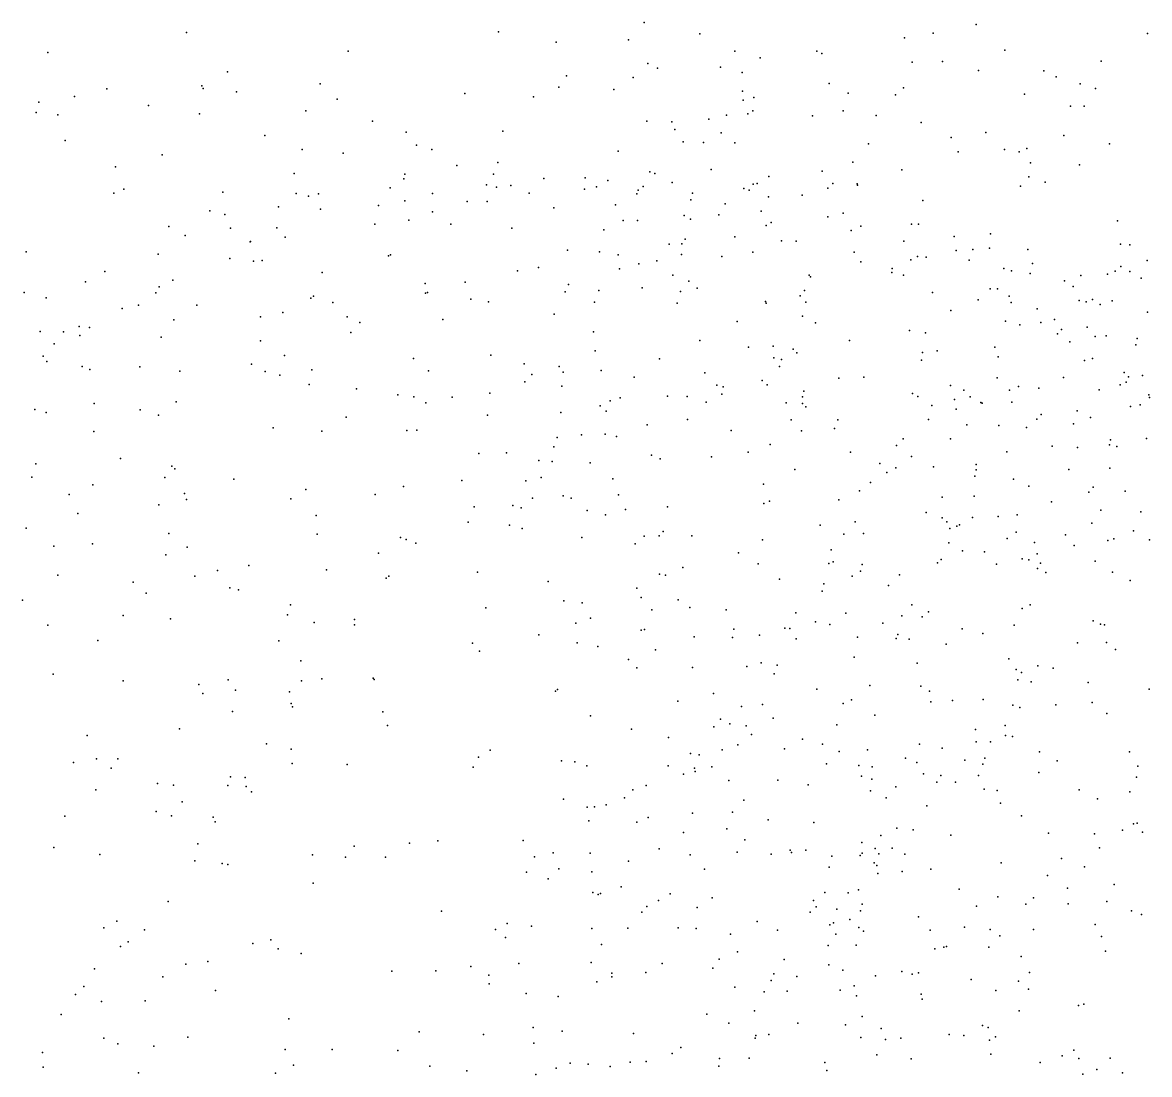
# Model space of a CAD drawing. Header units: metres. Extents: x -24.3 to 24.3, y -27.7 to 27.7.
# Drawn here: x -3.338 to -1.956, y -2.572 to -1.282 of the extents above; entities that cross this region are included whole.
import ezdxf

# ---------------------------------------------------------------- set-up
doc = ezdxf.new("R2010")
doc.units = ezdxf.units.M

msp = doc.modelspace()

# ---------------------------------------------------------------- linework, layer by layer
for p in [(-2.5756, -1.2825, -10.3525), (-2.1681, -1.2848, -11.0165), (-3.1369, -1.2947, 11.1379), (-2.7542, -1.294, -24.1561), (-2.5073, -1.2964, -11.7979), (-2.2212, -1.2955, -10.3123), (-1.9583, -1.2958, 23.2715), (-2.6834, -1.3066, 2.49), (-2.5946, -1.3037, -16.1296), (-2.2563, -1.3012, -5.7661), (-3.3069, -1.3192, -10.4597), (-2.9384, -1.3174, 2.0867), (-2.4643, -1.3176, -5.936), (-2.4334, -1.3257, 23.4698), (-2.3639, -1.3174, -11.2584), (-2.3577, -1.3205, -5.8518), (-2.133, -1.3163, -12.5433), (-2.5711, -1.3329, -6.0295), (-2.5592, -1.3383, 11.4796), (-2.4817, -1.3374, -11.47), (-2.2467, -1.331, -12.4426), (-2.2097, -1.3301, 10.1523), (-2.0151, -1.33, -10.3119), (-3.0865, -1.3428, 11.4482), (-2.6706, -1.348, -10.3673), (-2.589, -1.35, 11.8078), (-2.4551, -1.3436, -10.3183), (-2.1653, -1.3412, 13.1801), (-2.0851, -1.3416, 10.2477), (-2.0703, -1.3489, -5.5996), (-3.2347, -1.3639, -6.2152), (-3.1181, -1.36, -6.1899), (-3.1166, -1.3633, 11.2344), (-3.0754, -1.3676, -10.4418), (-2.9728, -1.3578, 11.6786), (-2.6801, -1.3617, 23.6594), (-2.6129, -1.3646, 11.9942), (-2.4548, -1.3665, 12.2197), (-2.3484, -1.3572, -12.3334), (-2.2573, -1.3624, -11.037), (-2.0406, -1.3576, 12.8838), (-2.0217, -1.3634, 9.9854), (-3.318, -1.38, -22.4685), (-3.2743, -1.3731, 28.6709), (-2.9521, -1.3766, -6.1674), (-2.7954, -1.3697, -6.1149), (-2.7111, -1.3734, 10.6044), (-2.4539, -1.3777, 23.146), (-2.441, -1.3746, -11.3457), (-2.3252, -1.3691, -11.1221), (-2.2674, -1.371, 10.5824), (-2.1088, -1.3705, -16.6453), (-3.3211, -1.393, 24.0974), (-3.2946, -1.3958, -16.1333), (-3.1835, -1.3844, 28.5504), (-3.1208, -1.3945, -27.7785), (-2.9906, -1.3908, 10.9789), (-2.4485, -1.3945, -27.999), (-2.4421, -1.3909, 12.5669), (-2.3316, -1.3908, 23.4427), (-2.0525, -1.385, -10.8304), (-2.0359, -1.3852, 27.4939), (-2.9088, -1.4034, 10.815), (-2.5721, -1.4034, -10.3224), (-2.5415, -1.4044, -11.59), (-2.4963, -1.4008, 23.5475), (-2.4747, -1.3962, -11.9364), (-2.3691, -1.3968, 12.351), (-2.291, -1.3965, 12.5189), (-2.2356, -1.4052, 27.5278), (-3.041, -1.4212, 23.9228), (-2.8676, -1.4168, 11.7439), (-2.749, -1.4158, 27.8259), (-2.5377, -1.4137, 12.0433), (-2.4812, -1.4178, 27.663), (-2.1989, -1.4233, 12.6875), (-2.1563, -1.4174, 23.3734), (-2.0607, -1.4211, -23.958), (-3.2857, -1.4272, -10.472), (-2.8547, -1.4328, 27.8874), (-2.5277, -1.4288, -11.4556), (-2.5027, -1.4296, 10.4325), (-2.4642, -1.4299, 11.1157), (-2.3003, -1.4314, 12.8983), (-2.1061, -1.4371, 3.3326), (-2.0046, -1.4311, -10.7494), (-3.1667, -1.4446, -6.251), (-2.995, -1.4381, 11.0913), (-2.9449, -1.4425, 27.9935), (-2.8359, -1.4383, -16.2638), (-2.6075, -1.4402, 10.5459), (-2.1902, -1.441, -10.2804), (-2.1336, -1.4383, -5.673), (-2.1157, -1.441, -12.5006), (-3.2239, -1.4595, 1.6174), (-2.8053, -1.4578, 10.7583), (-2.7549, -1.4541, 23.7331), (-2.4935, -1.4626, -6.0305), (-2.3572, -1.4648, -11.091), (-2.3196, -1.4539, 10.2645), (-2.2595, -1.4632, -12.36), (-2.1018, -1.4545, 12.7601), (-2.0415, -1.4568, 13.3897), (-3.0048, -1.4678, -6.2334), (-2.8702, -1.4743, -4.6219), (-2.8692, -1.4685, -4.5133), (-2.7603, -1.4685, -4.4037), (-2.6987, -1.4739, -4.5069), (-2.6479, -1.473, -4.4102), (-2.6201, -1.4761, -6.137), (-2.5685, -1.4655, -11.8248), (-2.5624, -1.4675, -16.4597), (-2.5412, -1.4785, -4.4019), (-2.4226, -1.4711, -12.0846), (-2.1036, -1.4718, 22.9836), (-2.0838, -1.4781, 10.0569), (-3.2259, -1.4917, 28.3942), (-3.2136, -1.4868, 24.0752), (-3.0924, -1.4906, 28.1185), (-3.0023, -1.4921, -4.6254), (-2.975, -1.4925, 11.3728), (-2.887, -1.4852, -4.2274), (-2.8352, -1.4921, -4.9254), (-2.7691, -1.4814, 11.7904), (-2.7568, -1.4844, -4.7355), (-2.7391, -1.4823, -4.2417), (-2.7164, -1.4917, -4.8448), (-2.6488, -1.4868, -4.7135), (-2.6339, -1.484, -4.2813), (-2.5847, -1.4924, -11.7074), (-2.583, -1.4881, 27.6913), (-2.5766, -1.4834, -4.6064), (-2.5163, -1.4919, -4.2487), (-2.4531, -1.4862, -4.5822), (-2.4469, -1.4879, -11.2277), (-2.4418, -1.4808, 12.128), (-2.437, -1.4799, -4.4564), (-2.3504, -1.4855, -4.5048), (-2.3439, -1.4798, 3.0058), (-2.3143, -1.4804, -10.2492), (-2.3139, -1.4819, -5.8838), (-2.1139, -1.4831, 27.4098), (-2.9872, -1.4955, -4.7862), (-2.8689, -1.501, -4.0799), (-2.7927, -1.502, -6.2101), (-2.7679, -1.5019, -3.9642), (-2.6105, -1.5062, -10.3026), (-2.5182, -1.5001, -4.1453), (-2.4762, -1.5049, -4.7084), (-2.4231, -1.4962, 10.3677), (-2.3816, -1.494, -4.2974), (-2.2336, -1.5008, 12.5351), (-3.1082, -1.5135, -4.6395), (-3.09, -1.5179, -4.8391), (-3.024, -1.5087, -4.9347), (-2.9724, -1.5114, -5.0554), (-2.9015, -1.5069, 11.0031), (-2.8351, -1.5148, -5.046), (-2.6864, -1.5097, 10.6694), (-2.5266, -1.5193, -4.8115), (-2.484, -1.5182, -3.9326), (-2.4321, -1.5137, -4.0234), (-2.3315, -1.5164, -4.0471), (-3.1584, -1.5328, -10.4585), (-3.0261, -1.5343, -4.0955), (-2.9058, -1.5298, -3.9278), (-2.8642, -1.525, 11.574), (-2.8128, -1.5299, -3.7717), (-2.6011, -1.5254, -3.7617), (-2.5835, -1.5253, -11.4545), (-2.5185, -1.5236, -3.8391), (-2.4258, -1.5314, -11.1407), (-2.4198, -1.5277, -3.8475), (-2.3502, -1.5209, -4.6728), (-2.3099, -1.5321, 12.3353), (-2.2476, -1.5299, -3.9254), (-2.2392, -1.5299, -4.574), (-1.9951, -1.5256, -10.3485), (-3.1384, -1.5435, -4.9458), (-3.0831, -1.5348, -4.4642), (-3.0158, -1.5458, -3.9927), (-2.7379, -1.5347, -3.6793), (-2.6248, -1.5366, -4.966), (-2.4642, -1.5452, -3.7319), (-2.3214, -1.5376, -11.0086), (-2.1952, -1.5449, -4.0805), (-2.1506, -1.5416, 12.6542), (-3.0589, -1.5514, -6.295), (-3.0584, -1.551, -4.2022), (-2.6696, -1.5616, 23.4097), (-2.545, -1.5544, -11.3444), (-2.5291, -1.554, 10.5305), (-2.5252, -1.5482, -6.0746), (-2.4072, -1.5504, -10.2327), (-2.3891, -1.5506, -5.9561), (-2.257, -1.5508, -5.8184), (-2.1927, -1.5619, -12.3666), (-2.1725, -1.561, -3.9825), (-2.1518, -1.5592, -4.1858), (-2.1048, -1.5608, -12.4458), (-1.9912, -1.5542, 23.4119), (-1.9796, -1.5553, 12.7825), (-3.3336, -1.5637, 28.4027), (-3.1718, -1.5664, -16.4112), (-3.0838, -1.5719, -5.1195), (-3.0546, -1.5751, -3.8399), (-3.0439, -1.5745, 27.9455), (-2.889, -1.5685, 23.8349), (-2.8868, -1.5673, -5.1611), (-2.6302, -1.5635, -3.6085), (-2.6074, -1.5672, -5.0823), (-2.5599, -1.5747, -11.8938), (-2.5298, -1.567, -3.6291), (-2.4803, -1.5694, -12.0172), (-2.4423, -1.5642, -4.9338), (-2.3181, -1.5641, -4.831), (-2.2485, -1.5733, -10.2216), (-2.2402, -1.5693, -3.7597), (-2.2295, -1.5702, -4.7306), (-2.1767, -1.574, 10.1533), (-1.9587, -1.5744, 5.416), (-3.2371, -1.5877, -4.9818), (-2.9703, -1.5892, -3.6391), (-2.7308, -1.5868, -5.1709), (-2.7052, -1.5829, -6.1932), (-2.6056, -1.5844, -6.1481), (-2.5822, -1.5785, 2.5666), (-2.3096, -1.5759, 10.2724), (-2.2716, -1.589, -12.2928), (-2.2713, -1.584, -10.9251), (-2.1342, -1.5843, -3.8868), (-2.1249, -1.5868, -10.2625), (-2.0992, -1.578, -4.2878), (-1.9978, -1.5872, -10.6137), (-1.9907, -1.5815, 5.1547), (-1.9798, -1.5878, 4.9272), (-3.2609, -1.6006, -4.5262), (-3.1537, -1.5984, -3.832), (-2.8443, -1.6025, 11.0672), (-2.7951, -1.6008, -3.4965), (-2.5404, -1.5922, -3.5318), (-2.5207, -1.5995, -5.1434), (-2.3732, -1.5922, -3.6092), (-2.3716, -1.5944, 12.1334), (-2.2572, -1.5923, 23.5205), (-2.1019, -1.5901, -4.0509), (-2.0598, -1.5993, -17.0957), (-2.0397, -1.5927, 10.0334), (-2.0071, -1.5912, -12.5164), (-1.9659, -1.5961, 5.5195), (-3.3359, -1.6135, -4.7519), (-3.1744, -1.6139, -4.2836), (-3.1704, -1.6066, -6.3407), (-2.8439, -1.6144, 27.7869), (-2.8412, -1.6134, 2.117), (-2.6725, -1.6129, -24.2094), (-2.6685, -1.6039, 27.6851), (-2.6313, -1.611, -10.2777), (-2.578, -1.6079, 11.8789), (-2.5309, -1.6123, 11.7407), (-2.5104, -1.6082, 27.5802), (-2.3789, -1.6111, -5.082), (-2.2219, -1.6134, -4.9043), (-2.1509, -1.6092, -10.7743), (-2.1419, -1.6092, -4.7059), (-2.0491, -1.606, -4.2047), (-3.3092, -1.6199, -4.6227), (-3.1957, -1.629, -4.096), (-3.1244, -1.629, -3.6014), (-2.9842, -1.6204, -10.3919), (-2.9813, -1.618, -5.2125), (-2.9574, -1.6257, -22.1437), (-2.788, -1.6218, -5.2528), (-2.7664, -1.6249, 10.8223), (-2.6365, -1.6253, -11.6435), (-2.5352, -1.6266, -3.4101), (-2.4265, -1.6244, 27.4932), (-2.4257, -1.6265, 10.4167), (-2.3842, -1.6175, 12.6651), (-2.3771, -1.6253, 23.5892), (-2.1657, -1.6225, -4.8186), (-2.1277, -1.6179, 23.158), (-2.1253, -1.6257, -3.7635), (-2.0419, -1.6235, -3.9544), (-2.0335, -1.6248, 5.006), (-2.0256, -1.622, -4.396), (-2.0162, -1.6282, -4.0841), (-2.0016, -1.6239, 4.8174), (-3.2156, -1.6332, -3.6769), (-3.0462, -1.6432, -3.5083), (-3.0187, -1.6381, 27.8336), (-2.9397, -1.6432, -16.5849), (-2.6858, -1.6402, -3.3047), (-2.3814, -1.6425, -5.1921), (-2.1994, -1.6358, -5.7896), (-2.0934, -1.6334, -10.697), (-1.9583, -1.6377, 5.8453), (-3.2686, -1.6553, -3.7877), (-3.2559, -1.6566, -3.9405), (-3.1526, -1.647, 23.9959), (-2.9242, -1.6502, -3.4125), (-2.8224, -1.6466, -3.3634), (-2.4613, -1.6491, 12.3074), (-2.3652, -1.6507, -3.4733), (-2.1322, -1.6489, -12.3759), (-2.1146, -1.6533, 12.5563), (-2.0888, -1.6503, 13.2509), (-2.072, -1.6467, 5.1336), (-2.0323, -1.6561, -4.6668), (-3.3165, -1.6613, 24.1523), (-3.2876, -1.6619, -10.4481), (-3.2676, -1.6664, 27.9243), (-3.1679, -1.6685, -3.489), (-2.9355, -1.6626, -5.2894), (-2.6375, -1.6617, -5.2929), (-2.5072, -1.6724, -12.0164), (-2.3236, -1.6725, -10.9334), (-2.2499, -1.6603, -3.5326), (-2.2306, -1.6632, 10.707), (-2.0686, -1.6644, 5.3739), (-2.0634, -1.659, 10.4058), (-2.0223, -1.6677, -3.8233), (-2.0088, -1.6669, 5.7433), (-1.9709, -1.6698, 5.9684), (-3.2993, -1.6764, -4.1185), (-3.0463, -1.6727, -6.3093), (-2.6357, -1.685, -3.1805), (-2.4477, -1.6807, -5.9736), (-2.4172, -1.6792, -12.2071), (-2.3928, -1.6829, -5.8878), (-2.2161, -1.685, 12.3298), (-2.1454, -1.6806, -5.0298), (-2.0533, -1.674, 5.5292), (-1.9723, -1.6776, 27.3474), (-3.3128, -1.6917, -5.1009), (-3.3081, -1.6981, -6.3905), (-3.0167, -1.691, -27.7618), (-2.8584, -1.6947, 23.7968), (-2.7634, -1.6906, -5.3729), (-2.5568, -1.6951, -6.0455), (-2.4164, -1.6937, -16.9824), (-2.4072, -1.6959, -5.3588), (-2.3883, -1.6876, -24.112), (-2.2352, -1.6965, -12.3047), (-2.2342, -1.687, -5.3017), (-2.1413, -1.6923, -5.7009), (-2.0355, -1.6971, -4.8557), (-2.0254, -1.6947, -3.7255), (-3.2647, -1.7043, 23.7961), (-3.2556, -1.7081, -3.384), (-3.1941, -1.7049, -10.4135), (-3.1449, -1.7099, -3.2895), (-3.0573, -1.7013, 1.7543), (-3.0404, -1.7105, -5.3082), (-2.983, -1.7085, 23.8688), (-2.84, -1.7095, -3.079), (-2.7228, -1.7009, 11.4978), (-2.6797, -1.7045, -10.2675), (-2.675, -1.7113, 10.77), (-2.6281, -1.7093, 11.6497), (-2.5011, -1.7122, -5.8811), (-2.4094, -1.7043, 2.8169), (-1.9869, -1.7118, -5.5897), (-3.0222, -1.715, -10.3795), (-2.9864, -1.7265, 27.7402), (-2.7217, -1.7232, 10.9449), (-2.7132, -1.7142, -2.9789), (-2.5877, -1.7173, -5.4339), (-2.4862, -1.727, -3.1562), (-2.4306, -1.7215, 11.9227), (-2.4245, -1.7266, -10.1583), (-2.3368, -1.7187, 27.3338), (-2.3061, -1.7174, -3.3274), (-2.1997, -1.7278, 10.1952), (-2.1426, -1.7183, -10.7183), (-2.0613, -1.7177, -5.3851), (-1.9916, -1.7268, -5.0765), (-1.9842, -1.7235, 23.4864), (-1.9814, -1.7169, 4.6763), (-1.9641, -1.7152, -4.7749), (-2.9284, -1.7315, -10.3492), (-2.8777, -1.7392, -2.9631), (-2.8582, -1.7415, 27.6868), (-2.7647, -1.7369, 11.1574), (-2.6764, -1.7283, -11.6632), (-2.5468, -1.7407, -3.0575), (-2.5229, -1.7409, 10.6094), (-2.4803, -1.7382, -12.1075), (-2.4787, -1.7294, -5.5411), (-2.3812, -1.7414, -3.1893), (-2.3797, -1.7345, -21.8831), (-2.2465, -1.7376, -10.1916), (-2.24, -1.7411, 12.9376), (-2.1833, -1.7334, -5.4901), (-2.1757, -1.7415, 5.2608), (-2.1274, -1.7335, -3.4249), (-2.1162, -1.7288, -10.3371), (-2.0912, -1.7307, 5.6269), (-2.0172, -1.7329, 10.0327), (-1.9565, -1.739, -5.1912), (-3.2501, -1.7497, -16.7093), (-3.1495, -1.7477, 27.7751), (-2.8432, -1.7489, -5.4159), (-2.8111, -1.7418, -6.2408), (-2.6295, -1.7525, -5.93), (-2.6172, -1.7466, -11.3271), (-2.605, -1.7427, -5.5833), (-2.4995, -1.7481, -11.0939), (-2.4013, -1.7487, -27.9393), (-2.3811, -1.7497, -5.6634), (-2.3774, -1.7539, -10.9594), (-2.2225, -1.7523, 23.5738), (-2.1948, -1.7449, -5.5878), (-2.1624, -1.7486, 4.8291), (-2.1611, -1.7492, 5.3803), (-2.1245, -1.748, -12.3703), (-1.9791, -1.7534, -3.6411), (-1.9673, -1.7514, 3.3607), (-1.9557, -1.7422, -5.2939), (-3.3228, -1.757, -3.2494), (-3.3091, -1.7607, 27.7885), (-3.1939, -1.7575, -22.3476), (-3.1711, -1.7639, -3.1069), (-2.9409, -1.7664, -5.4007), (-2.7678, -1.7639, -2.788), (-2.6776, -1.7608, -11.4693), (-2.622, -1.7592, -2.8697), (-2.1929, -1.7566, 4.9833), (-2.094, -1.7687, 12.3366), (-2.0885, -1.7633, 4.7193), (-2.0442, -1.7586, 5.9074), (-2.0282, -1.7668, 12.4451), (-3.0307, -1.7795, -6.3096), (-2.8666, -1.7828, -2.8041), (-2.8544, -1.7823, -16.8657), (-2.572, -1.776, 23.7086), (-2.5224, -1.7695, 27.4544), (-2.4689, -1.7826, -2.9792), (-2.3951, -1.7698, -3.0838), (-2.342, -1.7805, -12.2334), (-2.338, -1.7696, 11.9824), (-2.2269, -1.7694, 5.1213), (-2.1796, -1.7758, 12.1849), (-2.1404, -1.7765, 5.5464), (-2.1067, -1.7793, -10.508), (-2.049, -1.7745, 27.2693), (-3.2506, -1.7839, 24.0649), (-2.9708, -1.7837, -2.8836), (-2.6824, -1.7915, -2.7341), (-2.6524, -1.788, -22.0213), (-2.6235, -1.7873, -5.7574), (-2.6096, -1.79, 11.5428), (-2.3826, -1.7833, 10.4123), (-2.2577, -1.7932, 27.2452), (-2.1996, -1.7931, -3.1575), (-2.0035, -1.7943, -1.3883), (-1.9592, -1.7925, -1.1688), (-2.7444, -1.8103, -6.0946), (-2.6862, -1.8028, -10.239), (-2.448, -1.8092, -12.1849), (-2.4208, -1.7999, 11.3203), (-2.3223, -1.8094, 23.6409), (-2.266, -1.801, -10.8209), (-2.1305, -1.8088, 5.6808), (-2.0751, -1.802, -3.3523), (-2.0441, -1.8038, 6.0363), (-2.0048, -1.8005, -3.4704), (-1.9958, -1.8024, -1.6436), (-3.3216, -1.8236, -3.0302), (-3.218, -1.8172, -10.3444), (-2.7783, -1.811, -5.5931), (-2.7046, -1.8195, -5.9101), (-2.6884, -1.8209, -27.8136), (-2.6417, -1.8225, -11.9222), (-2.5666, -1.8132, -2.7565), (-2.5559, -1.8175, -11.1678), (-2.4931, -1.8151, 12.0357), (-2.2866, -1.8232, -2.99), (-2.2477, -1.8145, 4.8845), (-2.1684, -1.8246, -10.7062), (-3.1548, -1.8264, -5.3715), (-3.1511, -1.8298, -2.875), (-2.3906, -1.8308, -2.8729), (-2.2779, -1.8344, 23.4051), (-2.2666, -1.8287, 5.0349), (-2.2204, -1.8275, 5.3494), (-2.1682, -1.8312, 3.1401), (-2.0545, -1.8307, -1.5081), (-2.0044, -1.829, 6.2143), (-3.3265, -1.84, -6.4066), (-3.2518, -1.8494, -2.8907), (-3.1636, -1.8404, -6.3531), (-3.0787, -1.8424, -2.7766), (-2.8706, -1.8515, -2.6849), (-2.7991, -1.8443, -10.2594), (-2.7207, -1.8445, -11.827), (-2.7018, -1.8403, 27.5181), (-2.6141, -1.842, 27.4138), (-2.429, -1.8485, 10.5083), (-2.2977, -1.8466, -10.2065), (-2.1699, -1.8386, 12.0539), (-2.1224, -1.8426, -10.5865), (-2.1036, -1.8511, 5.9158), (-2.0248, -1.8521, -1.1151), (-3.281, -1.8611, -5.3295), (-3.1393, -1.8601, 23.964), (-2.9906, -1.8553, -10.3018), (-2.9054, -1.8614, 1.9223), (-2.7124, -1.8659, 23.7393), (-2.6747, -1.8628, 11.2627), (-2.6652, -1.8656, -11.3851), (-2.607, -1.8616, 10.7832), (-2.3115, -1.8568, 10.3514), (-2.21, -1.8646, 11.93), (-2.1709, -1.8635, 27.1942), (-2.03, -1.8586, -3.2576), (-1.9855, -1.8571, -0.9214), (-3.1707, -1.8739, -2.7572), (-3.1368, -1.8675, 27.6461), (-3.0089, -1.8665, -5.4817), (-2.7841, -1.8762, -5.6858), (-2.7368, -1.8746, -5.7944), (-2.7265, -1.8776, -11.6908), (-2.5984, -1.8797, -12.0076), (-2.5467, -1.8766, 27.2998), (-2.4288, -1.8725, 27.2313), (-2.4217, -1.8695, -10.1024), (-2.3368, -1.8678, -2.7827), (-2.0757, -1.8703, -1.2406), (-3.2701, -1.8846, 27.6112), (-2.9778, -1.8871, -24.3737), (-2.6454, -1.8811, 11.1033), (-2.6229, -1.8864, 10.9409), (-2.2295, -1.8833, 5.5024), (-2.2098, -1.89, -2.8728), (-2.1728, -1.8896, 5.7293), (-2.1411, -1.8883, -23.8551), (-2.118, -1.8863, -1.3406), (-2.0155, -1.8804, 10.0578), (-1.9664, -1.8827, 27.2433), (-3.3337, -1.9025, 24.0722), (-2.7912, -1.8953, -5.9003), (-2.7408, -1.8988, -2.5643), (-2.725, -1.9028, -11.5144), (-2.5521, -1.9065, -11.0876), (-2.3595, -1.8988, 11.7563), (-2.3168, -1.8947, 5.1464), (-2.2043, -1.8948, 5.6151), (-2.2007, -1.903, 10.2437), (-2.1918, -1.9, -10.4171), (-2.1888, -1.8986, 23.6185), (-2.0265, -1.8966, -3.1498), (-1.9753, -1.906, 12.1782), (-3.1587, -1.9091, -10.2807), (-2.9767, -1.9099, -5.5648), (-2.8742, -1.9142, -5.6544), (-2.8674, -1.9165, -6.1379), (-2.8554, -1.921, 27.5098), (-2.6521, -1.9142, -10.1503), (-2.5755, -1.9124, 11.3606), (-2.5572, -1.912, -10.1151), (-2.5171, -1.9118, -12.1278), (-2.4302, -1.9169, 11.569), (-2.3305, -1.9101, 11.0922), (-2.3064, -1.909, 5.3162), (-2.2019, -1.9205, -10.6648), (-2.1301, -1.9152, 10.7013), (-2.119, -1.9076, 6.0106), (-2.0967, -1.9201, -1.5825), (-2.0587, -1.9108, -1.0019), (-2.0069, -1.9176, -1.8669), (-1.9992, -1.9156, 4.4339), (-1.9557, -1.9169, -0.5452), (-3.2995, -1.9246, -16.9958), (-3.2522, -1.9216, -2.6662), (-3.1359, -1.9259, -27.5833), (-2.9012, -1.9332, -2.5379), (-2.5867, -1.9219, -2.5744), (-2.4599, -1.9329, -2.6199), (-2.3461, -1.9293, -10.8593), (-2.1851, -1.9303, -10.5359), (-2.158, -1.9317, 13.0482), (-2.0933, -1.934, 4.5009), (-2.0482, -1.9239, 6.2536), (-3.1622, -1.9354, -2.5993), (-3.0604, -1.9482, 27.5344), (-2.4356, -1.9463, 11.5712), (-2.3488, -1.9459, 23.7038), (-2.3437, -1.9438, 5.0109), (-2.3082, -1.9471, 4.7891), (-2.2157, -1.9452, -2.7031), (-2.2114, -1.9411, 4.6246), (-2.1434, -1.9467, -1.2364), (-2.1117, -1.9402, 11.9093), (-2.1036, -1.9413, 6.1274), (-2.0892, -1.9453, -2.8238), (-2.0224, -1.9432, -0.7364), (-3.2948, -1.9601, -5.3858), (-3.1268, -1.9613, -2.5091), (-3.0988, -1.9544, -6.3387), (-2.965, -1.9535, 23.742), (-2.8886, -1.9613, -5.9697), (-2.78, -1.9567, -10.1685), (-2.5565, -1.959, 23.7333), (-2.5495, -1.9602, 10.7388), (-2.5281, -1.9508, 27.1763), (-2.3202, -1.9615, 5.4845), (-2.31, -1.9551, -2.6596), (-2.2623, -1.9596, -10.7511), (-2.0931, -1.9522, -2.6942), (-2.0829, -1.957, 23.5961), (-2.0011, -1.9566, -1.9706), (-3.2021, -1.9688, -6.3739), (-3.0837, -1.9756, -10.223), (-2.8918, -1.964, 23.8232), (-2.6933, -1.9679, -11.857), (-2.5844, -1.9763, 10.8646), (-2.4094, -1.965, 12.361), (-2.3551, -1.9709, -17.4798), (-2.276, -1.9728, 5.6533), (-1.9795, -1.9667, -2.9873), (-3.1864, -1.9821, -5.4606), (-3.0731, -1.9783, -5.5355), (-2.5792, -1.9877, 11.2426), (-2.5337, -1.9903, -2.4947), (-2.3573, -1.98, 10.4504), (-3.338, -1.9909, -6.4192), (-3.0094, -1.9967, -22.1986), (-2.7696, -2.0002, 2.1033), (-2.6739, -1.9915, -2.4419), (-2.6517, -1.9943, 27.2055), (-2.5659, -2.0027, -12.0333), (-2.5195, -2, 2.5269), (-2.4748, -2.0028, 11.3779), (-2.2473, -1.9966, -10.353), (-2.112, -2.0012, -1.7155), (-2.1019, -1.9965, -0.888), (-3.2147, -2.0095, 23.9968), (-3.1566, -2.0137, 27.47), (-3.0129, -2.009, -2.4137), (-2.9309, -2.0144, -5.7208), (-2.6414, -2.0128, -11.3212), (-2.3893, -2.0064, -12.1962), (-2.3655, -2.0176, 4.8594), (-2.3282, -2.0068, 27.1042), (-2.2593, -2.0099, -12.2559), (-2.2343, -2.0113, 10.3123), (-2.2268, -2.0053, -10.6099), (-2.0246, -2.0163, 3.2163), (-3.3068, -2.0215, 1.337), (-2.9803, -2.0182, 27.4253), (-2.9308, -2.0211, -5.8695), (-2.6595, -2.0191, -10.087), (-2.5791, -2.0276, 10.9864), (-2.5749, -2.027, -11.1633), (-2.4657, -2.0265, 27.077), (-2.403, -2.0251, 5.073), (-2.3969, -2.0258, 4.9655), (-2.3477, -2.0209, 5.5947), (-2.2827, -2.0189, 11.6859), (-2.1855, -2.0261, -1.384), (-2.1602, -2.0316, 4.4563), (-2.1218, -2.0214, 11.7646), (-2.0157, -2.0204, -2.0518), (-2.0109, -2.0211, -0.3324), (-3.2458, -2.0402, -2.3829), (-3.0237, -2.0406, -10.1586), (-2.7859, -2.0434, 27.2702), (-2.7049, -2.0335, -11.4453), (-2.6577, -2.0431, 23.7637), (-2.514, -2.0359, -10.0936), (-2.4673, -2.0367, 12.0377), (-2.4341, -2.0337, 11.787), (-2.3892, -2.0384, -2.4917), (-2.314, -2.0364, 5.7452), (-2.2664, -2.038, 23.704), (-2.2642, -2.0329, 5.8829), (-2.2503, -2.0385, -10.4615), (-2.2052, -2.0447, 6.0309), (-2.0441, -2.0432, -0.4318), (-2.0086, -2.0429, -0.205), (-2.7776, -2.0536, -2.3576), (-2.6325, -2.0476, 2.3183), (-2.5614, -2.0518, -11.0353), (-1.9975, -2.0515, -2.5271), (-2.9966, -2.0652, -17.3133), (-2.5947, -2.0635, -11.9592), (-2.4494, -2.0721, -12.1461), (-2.4319, -2.0676, 5.179), (-2.4123, -2.0706, 5.3614), (-2.3181, -2.0609, 4.6796), (-2.2407, -2.0683, 4.5491), (-2.1281, -2.0627, -12.3344), (-2.0926, -2.0715, -21.8343), (-3.3004, -2.0815, -5.4415), (-2.9709, -2.0872, 1.7334), (-2.9079, -2.0865, 23.8429), (-2.5843, -2.0737, 27.0815), (-2.5164, -2.0736, -10.9418), (-2.416, -2.0812, -10.8778), (-2.1192, -2.0758, -0.6863), (-2.1125, -2.0797, -1.8906), (-2.074, -2.0744, 6.3136), (-3.2144, -2.0896, -5.4963), (-3.1219, -2.0942, -2.3072), (-3.0859, -2.0885, -5.6421), (-2.9958, -2.0896, -5.9274), (-2.9065, -2.0883, -2.306), (-2.6819, -2.1006, -2.3206), (-2.3638, -2.0999, 5.8035), (-2.2986, -2.0954, 5.9965), (-2.2361, -2.0962, -2.4778), (-2.1172, -2.0886, 4.3331), (-2.1008, -2.0912, -0.5015), (-2.0307, -2.0917, -0.1155), (-1.9561, -2.1001, 10.5203), (-3.117, -2.1054, -6.3105), (-3.0767, -2.1012, 23.9017), (-3.0107, -2.1034, -5.8086), (-2.6843, -2.1026, -11.754), (-2.5343, -2.1148, 11.1059), (-2.4905, -2.1055, -2.3535), (-2.3213, -2.113, 11.4776), (-2.2257, -2.1024, 27.0874), (-2.1973, -2.1138, -1.6445), (-2.1597, -2.1127, -1.7874), (-3.0805, -2.1275, -10.0981), (-3.0083, -2.1176, -2.2719), (-3.0069, -2.1215, -6.0809), (-2.8961, -2.128, 27.1753), (-2.456, -2.1212, 4.9827), (-2.4304, -2.1189, 11.3247), (-2.3315, -2.1175, -10.691), (-2.2237, -2.1154, -0.9915), (-2.1231, -2.1197, 6.2311), (-2.1147, -2.1226, 11.6397), (-2.0706, -2.1193, 4.2368), (-2.0258, -2.1163, -2.247), (-2.6415, -2.1327, -11.3114), (-2.4819, -2.1368, 23.7628), (-2.4174, -2.1357, 4.8351), (-2.2926, -2.132, -2.3988), (-2.0078, -2.1298, 23.5979), (-3.1456, -2.1487, -2.2123), (-2.8903, -2.1446, -10.049), (-2.591, -2.1491, -11.1856), (-2.49, -2.1462, 11.216), (-2.4705, -2.1427, 5.2893), (-2.4503, -2.1451, -10.091), (-2.4437, -2.1557, 5.6482), (-2.339, -2.1439, -10.3191), (-2.1691, -2.1493, -0.5821), (-2.1327, -2.1445, -0.2795), (-3.2589, -2.1568, -6.4074), (-3.0389, -2.1671, -6.1821), (-2.5455, -2.1592, -2.2773), (-2.4605, -2.1684, 5.7717), (-2.3812, -2.1615, 4.6835), (-2.3566, -2.1676, 12.4535), (-2.2376, -2.1676, -1.4302), (-2.1684, -2.1646, 23.6763), (-2.1506, -2.1645, -2.1694), (-2.1323, -2.157, -2.2929), (-2.1235, -2.1579, -2.045), (-3.0087, -2.1735, 27.205), (-2.7788, -2.1833, 27.0683), (-2.7643, -2.1749, -2.2261), (-2.5188, -2.1788, 10.9829), (-2.5081, -2.1806, -21.8451), (-2.4799, -2.1742, -12.0662), (-2.4032, -2.1732, -2.2973), (-2.3363, -2.1765, -27.6643), (-2.3014, -2.1745, 10.4412), (-2.2099, -2.1724, -1.7258), (-2.0905, -2.1768, -0.0273), (-1.98, -2.1768, 0.1814), (-3.2753, -2.19, 23.9872), (-3.2473, -2.1856, 27.3214), (-3.2293, -2.1969, -2.0857), (-3.2213, -2.1855, -24.7042), (-3.0074, -2.1913, 23.8079), (-2.94, -2.1923, -2.1796), (-2.7851, -2.1956, -24.5197), (-2.6768, -2.1877, -11.4374), (-2.6606, -2.189, 27.0109), (-2.6459, -2.1941, -11.796), (-2.5461, -2.194, -11.9681), (-2.5138, -2.197, -10.8715), (-2.4924, -2.1954, 5.4096), (-2.3517, -2.1914, -10.5951), (-2.3121, -2.1937, -12.2162), (-2.2958, -2.1953, 6.0644), (-2.2548, -2.1847, -1.1288), (-2.2409, -2.1899, -1.5768), (-2.1821, -2.1869, -1.8655), (-2.1602, -2.1919, -12.3), (-2.1578, -2.1846, 4.3056), (-2.069, -2.1879, 4.161), (-1.9698, -2.1943, 4.0398), (-3.0831, -2.2074, 1.5048), (-3.065, -2.2085, -6.0751), (-2.5272, -2.2043, 5.1695), (-2.513, -2.201, 5.5743), (-2.4116, -2.2114, -10.204), (-2.309, -2.2066, 4.5253), (-2.2962, -2.2102, 11.408), (-2.2329, -2.2037, -0.656), (-2.2116, -2.2059, 2.9754), (-2.1656, -2.2059, 27.0566), (-2.0914, -2.2023, 10.2771), (-1.9714, -2.2079, 27.1072), (-3.2479, -2.2233, -5.5483), (-3.1725, -2.2155, -6.3824), (-3.1527, -2.2177, 23.9305), (-3.0861, -2.2181, -5.8071), (-3.0638, -2.2195, -10.0207), (-2.5895, -2.2236, -11.1087), (-2.5729, -2.218, -10.9822), (-2.4718, -2.2122, 5.87), (-2.3742, -2.2174, 23.7688), (-2.298, -2.2247, -2.1277), (-2.2667, -2.2197, 12.7678), (-2.2167, -2.2141, -0.3973), (-2.1938, -2.2141, 6.1508), (-2.1583, -2.2226, -0.0919), (-2.1425, -2.2243, 13.0146), (-2.0421, -2.2233, 6.3861), (-3.1424, -2.2381, -5.6779), (-3.057, -2.2259, -2.0938), (-2.6743, -2.235, -11.6001), (-2.5998, -2.2331, 5.6323), (-2.4533, -2.2363, -10.7971), (-2.2788, -2.2332, -0.9706), (-2.0195, -2.2346, 11.5469), (-1.9799, -2.2261, 0.2887), (-3.1741, -2.25, -2.0011), (-2.6455, -2.2447, -2.1629), (-2.6364, -2.2445, -11.3241), (-2.6221, -2.2418, -10.0599), (-2.5164, -2.2522, 23.8004), (-2.4672, -2.2509, 5.9766), (-2.2289, -2.2431, 11.1037), (-2.1383, -2.2398, 6.2581), (-3.2862, -2.2558, -1.955), (-3.1551, -2.2553, 27.2435), (-3.1043, -2.257, -5.9224), (-3.1018, -2.2625, -6.2029), (-2.6433, -2.2614, 2.2256), (-2.5847, -2.2632, -11.8748), (-2.5705, -2.2573, 5.3973), (-2.4234, -2.2601, -10.6738), (-2.3672, -2.2635, -10.359), (-2.1125, -2.2552, 10.9044), (-1.9752, -2.2652, 3.3508), (-1.9706, -2.2642, 6.4742), (-2.5272, -2.2756, -10.0925), (-2.474, -2.2711, 26.9635), (-2.2854, -2.2794, -1.2814), (-2.2654, -2.2704, -0.3064), (-2.2457, -2.2726, -1.8093), (-2.1993, -2.2789, 4.2812), (-2.0794, -2.2767, 0.178), (-2.0233, -2.2776, 23.6019), (-1.9887, -2.273, 3.1141), (-1.9641, -2.2755, 3.5122), (-3.2996, -2.2942, -10.0043), (-3.1229, -2.2898, -6.3079), (-2.9314, -2.2924, 23.8919), (-2.8634, -2.2887, 27.0463), (-2.8286, -2.2862, -2.0887), (-2.7238, -2.2856, -2.098), (-2.4521, -2.2847, 10.9692), (-2.3087, -2.288, -0.8209), (-2.0171, -2.2945, 3.9334), (-3.2433, -2.3028, -6.4128), (-2.9824, -2.303, 27.1157), (-2.942, -2.3061, -10.0021), (-2.8926, -2.3059, 1.7894), (-2.7099, -2.3056, 5.5697), (-2.6871, -2.3008, 5.6743), (-2.6419, -2.301, 5.7641), (-2.5569, -2.296, 5.0242), (-2.5192, -2.303, 4.8918), (-2.4616, -2.3, 10.7911), (-2.4198, -2.3022, -10.262), (-2.3966, -2.2973, -2.1145), (-2.3948, -2.3003, -10.4606), (-2.3771, -2.2976, 6.0728), (-2.3455, -2.3048, 26.9758), (-2.3104, -2.3038, 2.8076), (-2.3082, -2.3012, -12.1787), (-2.2923, -2.2956, -1.1813), (-2.2876, -2.302, -1.9457), (-2.2711, -2.2948, 4.3802), (-2.2556, -2.3024, -0.1395), (-2.0637, -2.3075, 3.2017), (-3.1267, -2.3106, -6.0903), (-3.0933, -2.3136, -9.9711), (-3.086, -2.3152, -1.9912), (-2.6802, -2.3205, 5.4207), (-2.5948, -2.3109, 5.1217), (-2.5017, -2.3209, -11.9723), (-2.3484, -2.3183, -2.024), (-2.2932, -2.3129, 11.2716), (-2.2903, -2.3164, -1.5022), (-2.2238, -2.3207, -0.0338), (-2.1377, -2.313, 4.1503), (-2.0354, -2.3179, 3.8302), (-2.7197, -2.3243, 23.8552), (-2.6931, -2.3324, 26.9542), (-2.6398, -2.3242, -11.6409), (-2.289, -2.3259, 11.4013), (-2.2589, -2.3237, -17.9043), (-2.0809, -2.3286, 3.39), (-2.9816, -2.3381, -2.0243), (-2.6386, -2.3492, 5.8658), (-2.6036, -2.3426, -10.0855), (-2.3538, -2.3494, -0.4151), (-2.3252, -2.3498, -0.2054), (-2.3126, -2.3461, -0.9552), (-2.1893, -2.3451, 0.0717), (-2.0562, -2.3442, 3.677), (-1.9988, -2.3396, 2.9976), (-3.1593, -2.3604, -5.975), (-2.6321, -2.3519, -11.1571), (-2.629, -2.3504, -11.3809), (-2.558, -2.3591, -11.8676), (-2.5435, -2.351, -10.799), (-2.4922, -2.3558, -10.6696), (-2.3677, -2.3593, 4.4722), (-2.3083, -2.3636, 6.1662), (-2.1416, -2.3548, 11.332), (-2.1073, -2.3637, 3.5882), (-2.0979, -2.3557, 3.1203), (-2.0553, -2.3634, -12.3037), (-2.0079, -2.3605, 0.3937), (-2.8239, -2.3724, -2.0101), (-2.5783, -2.3735, -10.8898), (-2.5721, -2.3665, 5.9845), (-2.5106, -2.3677, 4.7595), (-2.372, -2.3733, -1.906), (-2.3644, -2.3668, -0.706), (-2.3391, -2.3697, 11.1164), (-2.3102, -2.3717, -1.255), (-2.1678, -2.366, -12.2629), (-1.9777, -2.372, 13.2343), (-1.9655, -2.3765, 2.8517), (-3.2222, -2.3845, -17.7408), (-2.7435, -2.3874, 5.7336), (-2.7138, -2.3905, -1.9941), (-2.437, -2.3851, -10.3915), (-2.3476, -2.3891, -1.8024), (-2.3432, -2.3867, -0.8555), (-2.3231, -2.3825, 23.7513), (-2.2388, -2.3793, 10.5731), (-2.0222, -2.3885, 11.3519), (-3.2382, -2.3926, -27.0113), (-3.1882, -2.3953, 27.1945), (-2.7577, -2.3949, 5.5565), (-2.7454, -2.4047, 2.0083), (-2.6398, -2.3934, -11.2769), (-2.5956, -2.393, 23.8544), (-2.534, -2.3926, -1.9941), (-2.5119, -2.3935, -10.134), (-2.4698, -2.4004, 6.0881), (-2.4118, -2.3955, 26.9357), (-2.3404, -2.4005, 4.3733), (-2.3122, -2.3921, -1.3972), (-2.3065, -2.3966, -1.6967), (-2.2247, -2.3955, 4.1831), (-2.1825, -2.3918, 6.2761), (-2.1512, -2.3947, 3.8554), (-2.1393, -2.4027, 0.2086), (-2.0979, -2.3949, 6.3661), (-2.0145, -2.4034, 6.4401), (-3.2177, -2.4155, -5.6522), (-3.2083, -2.41, -5.7628), (-3.0557, -2.4119, -1.9179), (-3.0336, -2.4075, -9.9667), (-3.0246, -2.4184, 23.9032), (-2.6279, -2.4131, -11.5693), (-2.3499, -2.4144, 12.2083), (-2.3153, -2.4141, -1.5108), (-2.2189, -2.4183, 3.2818), (-2.2079, -2.4166, 23.6138), (-2.2045, -2.4157, 3.1612), (-2.1526, -2.4163, 3.9704), (-2.9964, -2.4242, -24.9583), (-2.4835, -2.4313, -10.4971), (-2.461, -2.4223, 4.5682), (-2.4039, -2.4315, -0.2888), (-2.1129, -2.4278, 10.5087), (-2.0096, -2.4215, 26.9944), (-3.2499, -2.443, 1.2705), (-3.1376, -2.4374, -6.1931), (-3.1107, -2.434, 23.8903), (-2.8852, -2.4458, 23.8323), (-2.8312, -2.4454, 26.9719), (-2.788, -2.4403, -10.0555), (-2.7293, -2.4366, 5.3262), (-2.6406, -2.4354, 5.0342), (-2.5536, -2.4364, -10.7118), (-2.4913, -2.4422, -11.9259), (-2.3489, -2.4382, -0.9657), (-2.332, -2.4448, -1.1317), (-2.2596, -2.4461, 11.6093), (-3.1658, -2.4526, -6.398), (-2.766, -2.4506, 5.432), (-2.6334, -2.4591, -11.4276), (-2.6152, -2.4481, -1.9419), (-2.6151, -2.4526, 4.9247), (-2.5736, -2.4473, 4.8078), (-2.4196, -2.4572, -0.6005), (-2.4165, -2.4493, 4.4712), (-2.3884, -2.4522, -12.0251), (-2.2917, -2.4517, 10.8787), (-2.2469, -2.4496, 0.0916), (-2.239, -2.4477, 10.6806), (-2.1745, -2.4562, 3.0539), (-2.1165, -2.458, 23.6347), (-2.1027, -2.4474, -27.4445), (-3.2629, -2.4646, -25.2412), (-3.1014, -2.4695, 27.1344), (-2.7658, -2.4614, -17.9789), (-2.7203, -2.4733, 5.2078), (-2.4643, -2.4653, -1.896), (-2.4282, -2.4713, -0.5013), (-2.4002, -2.4703, -0.7484), (-2.335, -2.4692, -1.2738), (-2.318, -2.4638, 4.2615), (-2.2358, -2.4741, 11.1085), (-2.1441, -2.4696, -23.7242), (-2.1041, -2.4678, -12.2765), (-3.273, -2.4744, -1.7252), (-3.241, -2.4831, 23.9143), (-3.1877, -2.4821, -5.9753), (-2.6808, -2.4771, -10.0921), (-2.3149, -2.4761, -12.0888), (-2.2343, -2.48, 3.9382), (-2.0426, -2.4878, 2.7824), (-2.0361, -2.4865, 13.0336), (-3.2906, -2.4988, -5.5553), (-2.4985, -2.4985, 23.861), (-2.44, -2.4946, 23.7234), (-2.3083, -2.5014, 3.4141), (-2.1156, -2.4944, 0.3472), (-3.0113, -2.5042, -1.8479), (-2.7118, -2.5149, 26.8849), (-2.4716, -2.5094, -10.3926), (-2.3869, -2.5094, -0.9013), (-2.3284, -2.5118, 0.0162), (-2.1604, -2.5125, 12.7822), (-2.1537, -2.5149, 6.3218), (-3.2381, -2.5279, -5.6708), (-3.1354, -2.5268, -6.3199), (-2.8513, -2.5201, 5.7457), (-2.7724, -2.5237, 5.2793), (-2.676, -2.5193, -11.0058), (-2.5887, -2.5222, -11.59), (-2.4395, -2.5282, -0.675), (-2.4385, -2.5248, 6.2124), (-2.4224, -2.5236, -0.1988), (-2.3096, -2.5272, 3.645), (-2.2847, -2.5163, 3.1399), (-2.2795, -2.5296, 6.2865), (-2.2608, -2.5281, 0.1519), (-2.2015, -2.5236, 0.2386), (-2.1835, -2.5246, 26.916), (-2.1445, -2.5263, 2.9876), (-3.2211, -2.5351, -5.8357), (-3.1768, -2.5377, -6.1066), (-3.0157, -2.5417, -9.9799), (-2.9581, -2.5418, -21.8583), (-2.8777, -2.5431, -1.8393), (-2.7108, -2.5342, -24.7734), (-2.5305, -2.5396, -10.2553), (-2.1519, -2.5303, 2.9004), (-2.0483, -2.5426, 2.681), (-3.3136, -2.5457, -26.5724), (-2.5729, -2.5565, -10.1673), (-2.5413, -2.5466, -11.7657), (-2.483, -2.5529, 26.8741), (-2.4467, -2.5524, -1.6979), (-2.2902, -2.5486, 3.803), (-2.2482, -2.5534, 2.9917), (-2.1502, -2.5478, 10.8541), (-2.0628, -2.5498, 0.4996), (-2.0425, -2.553, 10.6276), (-2.0041, -2.5526, 0.5858), (-3.3125, -2.5634, -9.8884), (-3.1958, -2.5705, -1.6814), (-3.0058, -2.5611, 1.5684), (-2.8383, -2.5625, 5.5032), (-2.7932, -2.5681, -10.0803), (-2.6834, -2.5648, -1.8351), (-2.6662, -2.5585, -11.3793), (-2.644, -2.56, 2.1728), (-2.6172, -2.5626, -10.7657), (-2.5926, -2.5573, 4.8215), (-2.4838, -2.5624, -0.5078), (-2.354, -2.5579, 4.3263), (-2.3514, -2.5675, 3.3522), (-2.0899, -2.5577, 10.7414), (-2.0202, -2.5664, 6.4178), (-1.9887, -2.5706, 2.4849), (-3.0276, -2.5711, 27.0544), (-2.7084, -2.5725, 6.0216), (-2.0376, -2.5722, 11.1106)]:
    msp.add_point(p)

doc.saveas('drawing.dxf')
